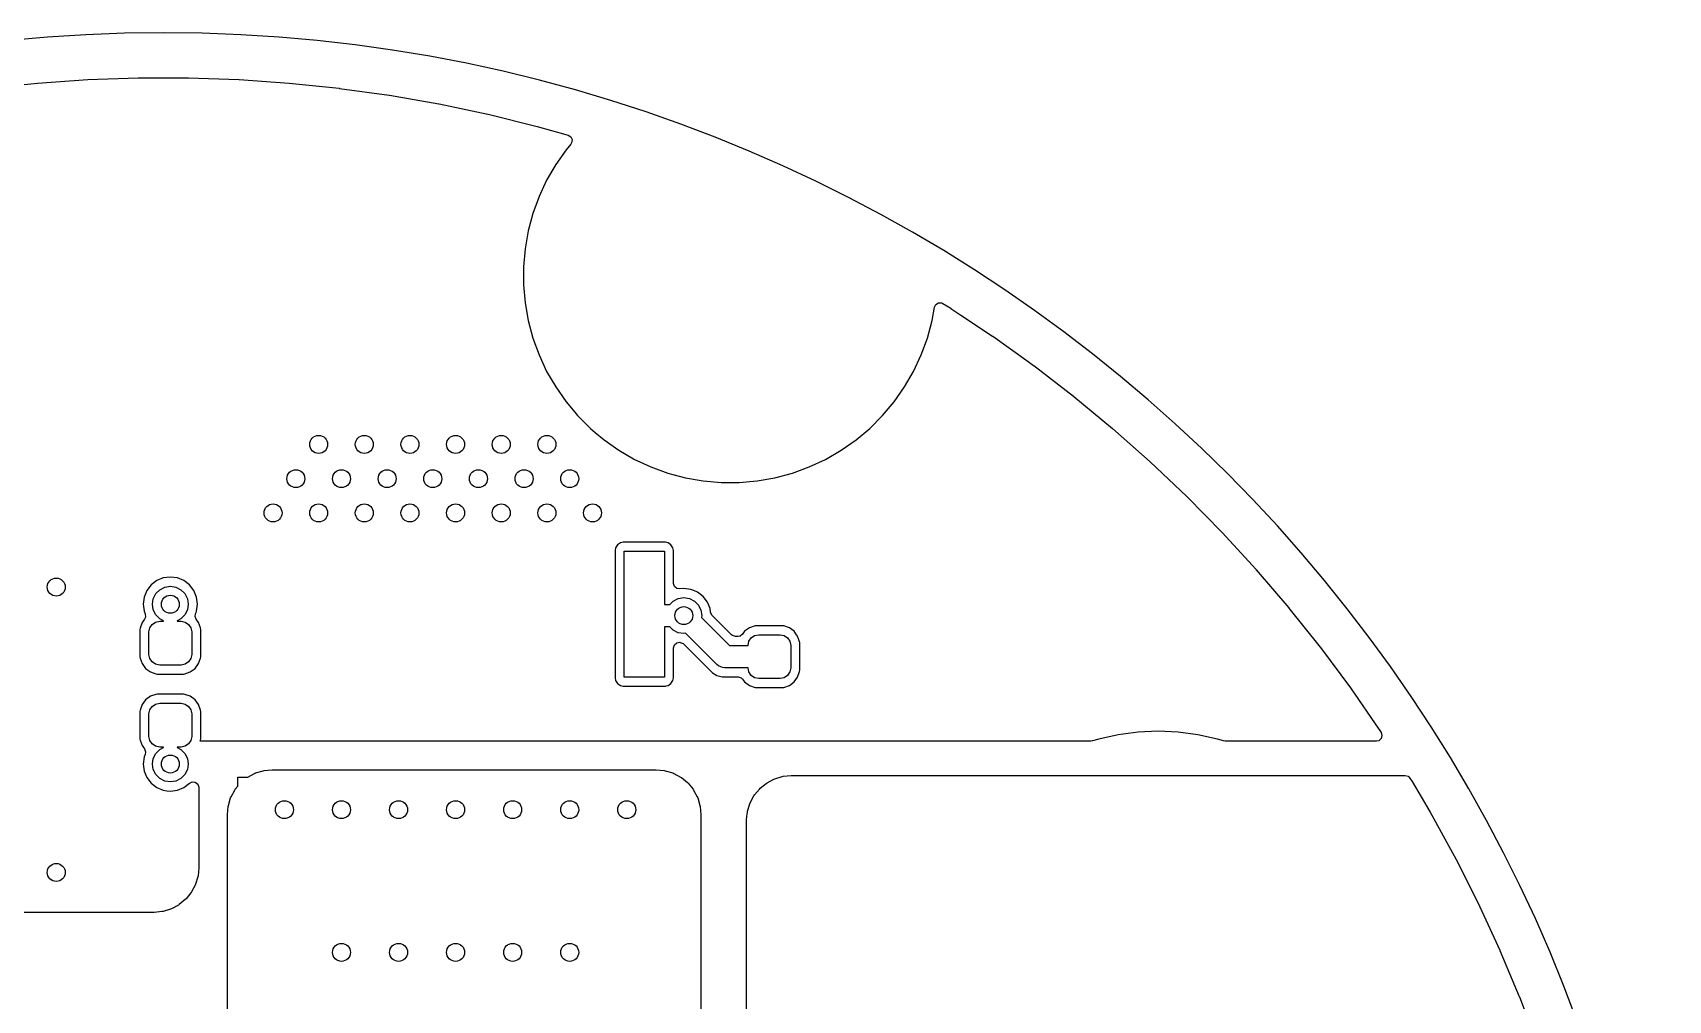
# Model space of a CAD drawing. Extents: x 116 to 183, y -128 to -37.6.
# Drawn here: x 146.54 to 182.95, y -59.11 to -37.57 of the extents above; entities that cross this region are included whole.
import ezdxf

# ---------------------------------------------------------------- set-up
doc = ezdxf.new("R2010")
doc.units = 0
doc.layers.add('BLACK', color=7, linetype='CONTINUOUS')

msp = doc.modelspace()

# ---------------------------------------------------------------- linework, layer by layer
at = {"layer": 'BLACK', "linetype": 'CONTINUOUS'}
for p, q in [((147.770408, -38.618288), (148.887397, -38.579711)), ((148.887397, -38.579711), (148.891677, -38.579638)), ((148.891677, -38.579638), (150.009327, -38.579638)), ((150.009327, -38.579638), (150.013606, -38.579711)), ((150.013606, -38.579711), (151.130592, -38.618288)), ((145.535187, -38.811539), (146.64692, -38.695984)), ((146.64692, -38.695984), (146.651152, -38.695618)), ((146.651152, -38.695618), (147.766196, -38.618506)), ((147.766196, -38.618506), (147.770408, -38.618288)), ((151.130592, -38.618288), (151.13481, -38.618506)), ((151.13481, -38.618506), (152.249846, -38.695618)), ((152.249846, -38.695618), (152.254088, -38.695985)), ((152.254088, -38.695985), (153.365809, -38.811538)), ((153.365809, -38.811538), (153.369954, -38.812041)), ((153.369954, -38.812041), (154.477074, -38.965905)), ((154.477074, -38.965905), (154.481207, -38.966553)), ((154.481207, -38.966553), (155.582286, -39.158526)), ((155.582286, -39.158526), (155.586459, -39.159328)), ((155.586459, -39.159328), (156.67625, -39.38835)), ((156.67625, -39.38835), (156.680213, -39.389183)), ((156.680213, -39.389183), (156.684387, -39.390135)), ((156.684387, -39.390135), (157.769581, -39.657611)), ((157.769581, -39.657611), (157.773686, -39.658698)), ((157.773686, -39.658698), (158.407922, -39.838458)), ((158.407922, -39.838458), (158.459965, -39.853209)), ((158.459965, -39.853209), (158.519096, -39.890429)), ((158.519096, -39.890429), (158.548718, -39.953708)), ((158.539426, -40.022957), (158.521142, -40.052215)), ((158.548718, -39.953708), (158.539426, -40.022957)), ((158.413945, -40.179969), (158.183525, -40.509041)), ((158.521142, -40.052215), (158.413945, -40.179969)), ((158.183516, -40.509056), (157.982662, -40.856945)), ((158.183525, -40.509041), (158.183516, -40.509056)), ((157.982654, -40.85696), (157.812887, -41.221028)), ((157.982662, -40.856945), (157.982654, -40.85696)), ((157.812887, -41.221028), (157.675481, -41.598545)), ((157.675481, -41.598545), (157.571513, -41.986563)), ((157.57151, -41.986576), (157.501752, -42.382189)), ((157.571513, -41.986563), (157.57151, -41.986576)), ((157.501752, -42.382189), (157.46674, -42.782383)), ((157.46674, -42.782383), (157.46674, -43.184116)), ((157.46674, -43.184116), (157.501752, -43.58431)), ((157.501752, -43.58431), (157.57151, -43.979923)), ((166.562969, -43.979929), (166.615451, -43.682289)), ((166.615451, -43.682289), (166.646478, -43.619687)), ((166.646478, -43.619687), (166.706425, -43.583796)), ((166.706425, -43.583796), (166.776259, -43.586013)), ((166.776259, -43.586013), (166.802623, -43.598259)), ((166.802623, -43.598259), (166.976305, -43.705311)), ((157.57151, -43.979923), (157.571513, -43.979936)), ((157.571513, -43.979936), (157.675481, -44.367954)), ((166.458995, -44.367965), (166.562969, -43.979929)), ((166.976305, -43.705311), (166.979898, -43.707612)), ((166.979898, -43.707612), (167.204209, -43.856792)), ((167.204209, -43.856792), (167.910564, -44.326563)), ((157.675481, -44.367954), (157.675484, -44.367964)), ((157.675484, -44.367964), (157.675485, -44.367965)), ((157.675485, -44.367965), (157.812883, -44.745462)), ((166.321597, -44.745462), (166.458995, -44.367965)), ((167.910564, -44.326563), (167.914047, -44.328967)), ((167.914047, -44.328967), (168.70179, -44.893027)), ((157.812883, -44.745462), (157.812886, -44.745469)), ((157.812886, -44.745469), (157.812887, -44.745471)), ((157.812887, -44.745471), (157.982654, -45.109539)), ((166.151821, -45.109548), (166.321597, -44.745462)), ((157.982654, -45.109539), (157.982662, -45.109554)), ((157.982662, -45.109554), (158.183516, -45.457443)), ((165.950959, -45.457452), (166.151821, -45.109548)), ((168.70179, -44.893027), (168.82277, -44.979654)), ((168.82277, -44.979654), (168.826207, -44.982206)), ((168.826207, -44.982206), (169.711909, -45.663856)), ((158.183516, -45.457443), (158.183525, -45.457458)), ((158.183525, -45.457458), (158.413945, -45.786531)), ((165.720539, -45.786525), (165.950959, -45.457452)), ((158.413945, -45.786531), (158.610902, -46.021255)), ((165.462316, -46.094264), (165.720539, -45.786525)), ((169.711909, -45.663856), (169.715256, -45.666525)), ((169.715256, -45.666525), (170.576921, -46.378354)), ((158.610902, -46.021255), (158.672164, -46.094264)), ((158.672164, -46.094264), (158.956226, -46.378326)), ((165.178254, -46.378326), (165.462316, -46.094264)), ((158.956226, -46.378326), (159.065595, -46.470097)), ((159.065595, -46.470097), (159.263958, -46.636544)), ((164.870515, -46.636549), (165.178254, -46.378326)), ((170.576921, -46.378354), (170.580173, -46.381137)), ((170.580173, -46.381137), (171.416716, -47.122251)), ((159.263958, -46.636544), (159.263964, -46.636548)), ((159.263964, -46.636548), (159.263965, -46.636549)), ((159.263965, -46.636549), (159.593038, -46.866969)), ((159.593038, -46.866969), (159.919098, -47.055219)), ((164.193538, -47.067831), (164.541442, -46.866969)), ((164.541442, -46.866969), (164.870515, -46.636549)), ((159.919098, -47.055219), (159.940935, -47.067827)), ((159.940935, -47.067827), (159.94095, -47.067835)), ((159.94095, -47.067835), (160.057646, -47.122251)), ((160.057646, -47.122251), (160.305028, -47.237607)), ((160.305028, -47.237607), (160.682525, -47.375005)), ((163.451955, -47.375005), (163.829452, -47.237607)), ((163.829452, -47.237607), (164.193538, -47.067831)), ((171.416716, -47.122251), (171.419871, -47.125144)), ((171.419871, -47.125144), (172.230376, -47.894727)), ((160.682525, -47.375005), (160.682531, -47.375006)), ((160.682531, -47.375006), (160.682535, -47.375008)), ((160.682535, -47.375008), (160.788203, -47.403321)), ((160.788203, -47.403321), (161.070561, -47.478979)), ((161.070561, -47.478979), (161.466182, -47.548738)), ((161.466182, -47.548738), (161.866376, -47.583749)), ((161.866376, -47.583749), (161.866377, -47.58375)), ((161.866377, -47.58375), (161.866378, -47.58375)), ((161.866378, -47.58375), (162.268103, -47.58375)), ((162.268103, -47.583749), (162.668298, -47.548738)), ((162.268103, -47.58375), (162.268103, -47.583749)), ((162.668298, -47.548738), (163.063919, -47.478979)), ((163.063919, -47.478979), (163.451955, -47.375005)), ((172.230376, -47.894727), (172.233429, -47.897728)), ((172.233429, -47.897728), (173.016872, -48.694812)), ((173.016872, -48.694812), (173.019819, -48.697916)), ((173.019819, -48.697916), (173.775272, -49.521555)), ((159.517131, -49.03527), (159.5055, -49.093747)), ((159.5055, -49.093747), (159.5055, -51.933252)), ((159.517132, -49.035269), (159.517131, -49.03527)), ((159.561447, -48.968947), (159.517132, -49.035269)), ((159.627769, -48.924632), (159.561447, -48.968947)), ((159.62777, -48.924631), (159.627769, -48.924632)), ((159.686247, -48.913), (159.62777, -48.924631)), ((159.686252, -48.913), (159.686247, -48.913)), ((160.625748, -48.913), (159.686252, -48.913)), ((159.706, -51.9135), (159.706, -49.1135)), ((159.706, -49.1135), (160.606, -49.1135)), ((160.606, -49.1135), (160.606, -50.296)), ((160.625752, -48.913), (160.625748, -48.913)), ((160.684229, -48.924631), (160.625752, -48.913)), ((160.68423, -48.924632), (160.684229, -48.924631)), ((160.750552, -48.968947), (160.68423, -48.924632)), ((160.794867, -49.035269), (160.750552, -48.968947)), ((160.794868, -49.03527), (160.794867, -49.035269)), ((160.806499, -49.093747), (160.794868, -49.03527)), ((160.8065, -49.093749), (160.806499, -49.093747)), ((160.8065, -49.829137), (160.8065, -49.093749)), ((149.177718, -49.863718), (149.081463, -49.98916)), ((149.30316, -49.767463), (149.177718, -49.863718)), ((149.449237, -49.706956), (149.30316, -49.767463)), ((149.449239, -49.706955), (149.449237, -49.706956)), ((149.605999, -49.686318), (149.449239, -49.706955)), ((149.606001, -49.686318), (149.605999, -49.686318)), ((149.76276, -49.706955), (149.606001, -49.686318)), ((149.762762, -49.706956), (149.76276, -49.706955)), ((149.908841, -49.767464), (149.762762, -49.706956)), ((150.034282, -49.863718), (149.908841, -49.767464)), ((150.130536, -49.989159), (150.034282, -49.863718)), ((160.825394, -49.89493), (160.8065, -49.829137)), ((173.775272, -49.521555), (173.778111, -49.524759)), ((173.778111, -49.524759), (174.504705, -50.374006)), ((149.020955, -50.135239), (149.000318, -50.291998)), ((149.020956, -50.135237), (149.020955, -50.135239)), ((149.081463, -49.98916), (149.020956, -50.135237)), ((149.206, -50.292), (149.225577, -50.168393)), ((149.225577, -50.168393), (149.282393, -50.056886)), ((149.282393, -50.056886), (149.370886, -49.968393)), ((149.370886, -49.968393), (149.482393, -49.911577)), ((149.482393, -49.911577), (149.606, -49.892)), ((149.606, -49.892), (149.729607, -49.911577)), ((149.729607, -49.911577), (149.841114, -49.968393)), ((149.841114, -49.968393), (149.929607, -50.056886)), ((149.929607, -50.056886), (149.986423, -50.168393)), ((149.986423, -50.168393), (150.006, -50.292)), ((150.191044, -50.135238), (150.130536, -49.989159)), ((150.211682, -50.292), (150.191044, -50.135238)), ((160.727279, -50.296), (160.800886, -50.222393)), ((160.800886, -50.222393), (160.912393, -50.165577)), ((160.87765, -49.94131), (160.825394, -49.89493)), ((160.946685, -49.952076), (160.87765, -49.94131)), ((160.912393, -50.165577), (161.036, -50.146)), ((161.035999, -49.940318), (160.946685, -49.952076)), ((161.036001, -49.940318), (161.035999, -49.940318)), ((161.036, -50.146), (161.159607, -50.165577)), ((161.19276, -49.960955), (161.036001, -49.940318)), ((161.159607, -50.165577), (161.271114, -50.222393)), ((161.192762, -49.960956), (161.19276, -49.960955)), ((161.260852, -49.98916), (161.192762, -49.960956)), ((161.338841, -50.021464), (161.260852, -49.98916)), ((161.271114, -50.222393), (161.359607, -50.310886)), ((161.464282, -50.117718), (161.338841, -50.021464)), ((161.560536, -50.243159), (161.464282, -50.117718)), ((149.000318, -50.291998), (149.000318, -50.292001)), ((149.000318, -50.292001), (149.020955, -50.44876)), ((149.020955, -50.44876), (149.020957, -50.448765)), ((149.020957, -50.448765), (149.045099, -50.50705)), ((149.052568, -50.57652), (149.030309, -50.628134)), ((149.045099, -50.50705), (149.052568, -50.57652)), ((149.225577, -50.415607), (149.206, -50.292)), ((149.282393, -50.527114), (149.225577, -50.415607)), ((149.370886, -50.615607), (149.282393, -50.527114)), ((149.929607, -50.527114), (149.841114, -50.615607)), ((149.986423, -50.415607), (149.929607, -50.527114)), ((150.006, -50.292), (149.986423, -50.415607)), ((150.15772, -50.562506), (150.1669, -50.507049)), ((150.18169, -50.628135), (150.15772, -50.562506)), ((150.1669, -50.507049), (150.178827, -50.478255)), ((150.178827, -50.478255), (150.191044, -50.448762)), ((150.191044, -50.448762), (150.211682, -50.292)), ((160.606, -50.296), (160.727279, -50.296)), ((161.359607, -50.310886), (161.416423, -50.422393)), ((161.416423, -50.422393), (161.436, -50.546)), ((161.436, -50.546), (161.429649, -50.586095)), ((161.429649, -50.586095), (162.052054, -51.2085)), ((161.621044, -50.389238), (161.560536, -50.243159)), ((161.631425, -50.468097), (161.621044, -50.389238)), ((161.633196, -50.478255), (161.631425, -50.468097)), ((161.666681, -50.539578), (161.633196, -50.478255)), ((162.098784, -50.971681), (161.666681, -50.539578)), ((174.504705, -50.374006), (174.507431, -50.377306)), ((174.507431, -50.377306), (175.204272, -51.251117)), ((148.933274, -50.82515), (148.9305, -50.854739)), ((148.9305, -50.854739), (148.9305, -51.46026)), ((148.976884, -50.700523), (148.933274, -50.82515)), ((149.030309, -50.628134), (148.976884, -50.700523)), ((149.131, -50.9075), (149.149079, -50.816613)), ((149.131, -51.4075), (149.131, -50.9075)), ((149.149079, -50.816613), (149.200562, -50.739562)), ((149.200562, -50.739562), (149.277613, -50.688079)), ((149.277613, -50.688079), (149.3685, -50.67)), ((149.3685, -50.67), (149.456, -50.67)), ((149.456, -50.658975), (149.370886, -50.615607)), ((149.456, -50.67), (149.456, -50.658975)), ((149.841114, -50.615607), (149.756, -50.658975)), ((149.756, -50.658975), (149.756, -50.67)), ((149.756, -50.67), (149.8435, -50.67)), ((149.8435, -50.67), (149.934387, -50.688079)), ((149.934387, -50.688079), (150.011438, -50.739562)), ((150.011438, -50.739562), (150.062921, -50.816613)), ((150.062921, -50.816613), (150.081, -50.9075)), ((150.081, -50.9075), (150.081, -51.4075)), ((150.235116, -50.700525), (150.18169, -50.628135)), ((150.275832, -50.816884), (150.235116, -50.700525)), ((150.278725, -50.825151), (150.275832, -50.816884)), ((150.2815, -50.854744), (150.278725, -50.825151)), ((150.2815, -51.460256), (150.2815, -50.854744)), ((160.727279, -50.796), (160.606, -50.796)), ((160.606, -50.796), (160.606, -51.9135)), ((160.800886, -50.869607), (160.727279, -50.796)), ((160.912393, -50.926423), (160.800886, -50.869607)), ((161.036, -50.946), (160.912393, -50.926423)), ((161.076095, -50.939649), (161.036, -50.946)), ((161.771723, -51.635277), (161.076095, -50.939649)), ((162.344277, -50.957633), (162.28863, -50.999884)), ((162.390288, -50.895289), (162.344277, -50.957633)), ((162.390289, -50.895288), (162.390288, -50.895289)), ((162.496523, -50.816884), (162.390289, -50.895288)), ((162.62115, -50.773274), (162.496523, -50.816884)), ((162.612613, -50.989079), (162.7035, -50.971)), ((162.65074, -50.7705), (162.62115, -50.773274)), ((162.650744, -50.7705), (162.65074, -50.7705)), ((163.231256, -50.7705), (162.650744, -50.7705)), ((162.7035, -50.971), (163.1785, -50.971)), ((163.1785, -50.971), (163.269387, -50.989079)), ((163.23126, -50.7705), (163.231256, -50.7705)), ((163.260849, -50.773274), (163.23126, -50.7705)), ((163.385476, -50.816884), (163.260848, -50.773274)), ((163.260848, -50.773274), (163.260849, -50.773274)), ((163.49171, -50.895288), (163.385476, -50.816884)), ((163.491711, -50.895289), (163.49171, -50.895288)), ((163.54809, -50.971681), (163.491711, -50.895289)), ((160.8065, -51.262862), (160.826185, -51.195823)), ((160.8065, -51.93325), (160.8065, -51.262862)), ((160.826185, -51.195823), (160.878989, -51.150068)), ((160.878989, -51.150068), (160.946677, -51.139922)), ((160.946677, -51.139922), (160.958082, -51.141423)), ((160.958082, -51.141423), (161.021975, -51.169686)), ((161.021975, -51.169686), (161.029578, -51.176681)), ((161.029578, -51.176681), (161.671886, -51.818989)), ((162.052054, -51.2085), (162.466, -51.2085)), ((162.119426, -50.988315), (162.098784, -50.971681)), ((162.186465, -51.008), (162.119426, -50.988315)), ((162.244507, -51.008), (162.186465, -51.008)), ((162.28863, -50.999884), (162.244507, -51.008)), ((162.466, -51.2085), (162.484079, -51.117613)), ((162.484079, -51.117613), (162.535562, -51.040562)), ((162.535562, -51.040562), (162.612613, -50.989079)), ((163.269387, -50.989079), (163.346438, -51.040562)), ((163.346438, -51.040562), (163.397921, -51.117613)), ((163.397921, -51.117613), (163.416, -51.2085)), ((163.416, -51.2085), (163.416, -51.7085)), ((163.570116, -51.001525), (163.54809, -50.971681)), ((163.590251, -51.059067), (163.570116, -51.001525)), ((163.613725, -51.12615), (163.590251, -51.059067)), ((163.615672, -51.146918), (163.613725, -51.12615)), ((163.6165, -51.155744), (163.615672, -51.146918)), ((163.6165, -51.761256), (163.6165, -51.155744)), ((175.204272, -51.251117), (175.206883, -51.25451)), ((175.206883, -51.25451), (175.87314, -52.151841)), ((148.9305, -51.46026), (148.933274, -51.489849)), ((148.933274, -51.489849), (148.976884, -51.614476)), ((148.976884, -51.614476), (149.055288, -51.72071)), ((149.149079, -51.498387), (149.131, -51.4075)), ((149.200562, -51.575438), (149.149079, -51.498387)), ((149.277613, -51.626921), (149.200562, -51.575438)), ((149.3685, -51.645), (149.277613, -51.626921)), ((149.8435, -51.645), (149.3685, -51.645)), ((149.934387, -51.626921), (149.8435, -51.645)), ((150.011438, -51.575438), (149.934387, -51.626921)), ((150.062921, -51.498387), (150.011438, -51.575438)), ((150.081, -51.4075), (150.062921, -51.498387)), ((150.156711, -51.720711), (150.235116, -51.614475)), ((150.235116, -51.614475), (150.278725, -51.489849)), ((150.278725, -51.489849), (150.2815, -51.460256)), ((161.809608, -51.666368), (161.771723, -51.635277)), ((161.862399, -51.688234), (161.809608, -51.666368)), ((161.899727, -51.703696), (161.862399, -51.688234)), ((149.055288, -51.72071), (149.055289, -51.720711)), ((149.055289, -51.720711), (149.161523, -51.799115)), ((149.161523, -51.799115), (149.161524, -51.799115)), ((149.161524, -51.799115), (149.161525, -51.799116)), ((149.161525, -51.799116), (149.286151, -51.842725)), ((149.286151, -51.842725), (149.28615, -51.842725)), ((149.28615, -51.842725), (149.31574, -51.8455)), ((149.31574, -51.8455), (149.315744, -51.8455)), ((149.315744, -51.8455), (149.89626, -51.8455)), ((149.89626, -51.8455), (149.925849, -51.842725)), ((149.925849, -51.842725), (150.050475, -51.799116)), ((150.050475, -51.799116), (150.156711, -51.720711)), ((159.5055, -51.933252), (159.517131, -51.991729)), ((159.517131, -51.991729), (159.517132, -51.99173)), ((159.517132, -51.99173), (159.561447, -52.058052)), ((159.561447, -52.058052), (159.627769, -52.102367)), ((160.606, -51.9135), (159.706, -51.9135)), ((160.684231, -52.102367), (160.750552, -52.058052)), ((160.750552, -52.058052), (160.794867, -51.991731)), ((160.794867, -51.991731), (160.794867, -51.991729)), ((160.794867, -51.991729), (160.794868, -51.991729)), ((160.794868, -51.991729), (160.806499, -51.933252)), ((160.806499, -51.933252), (160.8065, -51.93325)), ((161.671886, -51.818989), (161.774613, -51.878299)), ((161.774613, -51.878299), (161.798821, -51.884784)), ((161.798821, -51.884784), (161.798824, -51.884786)), ((161.798824, -51.884786), (161.798825, -51.884786)), ((161.798825, -51.884786), (161.828947, -51.892857)), ((161.828947, -51.892857), (161.889191, -51.909)), ((161.889191, -51.909), (162.244507, -51.909)), ((161.9485, -51.7085), (161.899727, -51.703696)), ((162.466, -51.7085), (161.9485, -51.7085)), ((162.244507, -51.909), (162.311546, -51.928685)), ((162.311546, -51.928685), (162.344277, -51.959367)), ((162.344277, -51.959367), (162.390288, -52.02171)), ((162.390288, -52.02171), (162.390289, -52.021711)), ((162.390289, -52.021711), (162.496523, -52.100115)), ((162.484079, -51.799387), (162.466, -51.7085)), ((162.535562, -51.876438), (162.484079, -51.799387)), ((162.612613, -51.927921), (162.535562, -51.876438)), ((162.7035, -51.946), (162.612613, -51.927921)), ((163.1785, -51.946), (162.7035, -51.946)), ((163.269387, -51.927921), (163.1785, -51.946)), ((163.346438, -51.876438), (163.269387, -51.927921)), ((163.397921, -51.799387), (163.346438, -51.876438)), ((163.385475, -52.100116), (163.491711, -52.021711)), ((163.416, -51.7085), (163.397921, -51.799387)), ((163.491711, -52.021711), (163.570116, -51.915475)), ((163.570116, -51.915475), (163.613725, -51.790849)), ((163.613725, -51.790849), (163.6165, -51.761256)), ((149.055288, -52.419289), (148.976884, -52.525523)), ((149.055289, -52.419288), (149.055288, -52.419289)), ((149.161523, -52.340884), (149.055289, -52.419288)), ((149.28615, -52.297274), (149.161523, -52.340884)), ((149.31574, -52.2945), (149.28615, -52.297274)), ((149.315744, -52.2945), (149.31574, -52.2945)), ((149.896256, -52.2945), (149.315744, -52.2945)), ((149.89626, -52.2945), (149.896256, -52.2945)), ((149.925849, -52.297274), (149.89626, -52.2945)), ((150.050476, -52.340884), (149.925848, -52.297274)), ((149.925848, -52.297274), (149.925849, -52.297274)), ((150.15671, -52.419288), (150.050476, -52.340884)), ((150.156711, -52.419289), (150.15671, -52.419288)), ((150.235115, -52.525523), (150.156711, -52.419289)), ((159.627769, -52.102367), (159.62777, -52.102368)), ((159.62777, -52.102368), (159.686247, -52.113999)), ((159.686247, -52.113999), (159.68625, -52.114)), ((159.68625, -52.114), (159.686252, -52.114)), ((159.686252, -52.114), (160.62575, -52.114)), ((160.62575, -52.114), (160.625751, -52.113999)), ((160.625751, -52.113999), (160.640568, -52.111052)), ((160.640568, -52.111052), (160.684229, -52.102368)), ((160.684229, -52.102368), (160.684229, -52.102367)), ((160.684229, -52.102367), (160.684231, -52.102367)), ((162.496523, -52.100115), (162.496524, -52.100115)), ((162.496524, -52.100115), (162.496525, -52.100116)), ((162.496525, -52.100116), (162.621151, -52.143725)), ((162.621151, -52.143725), (162.62115, -52.143725)), ((162.62115, -52.143725), (162.65074, -52.1465)), ((162.65074, -52.1465), (162.650744, -52.1465)), ((162.650744, -52.1465), (163.23126, -52.1465)), ((163.23126, -52.1465), (163.260849, -52.143725)), ((163.260849, -52.143725), (163.385475, -52.100116)), ((175.87314, -52.151841), (175.875632, -52.155321)), ((175.875632, -52.155321), (176.510532, -53.075133)), ((148.933274, -52.65015), (148.9305, -52.679739)), ((148.9305, -52.679739), (148.9305, -53.28526)), ((148.976884, -52.525523), (148.933274, -52.65015)), ((149.131, -52.7325), (149.149079, -52.641613)), ((149.131, -53.2325), (149.131, -52.7325)), ((149.149079, -52.641613), (149.200562, -52.564562)), ((149.200562, -52.564562), (149.277613, -52.513079)), ((149.277613, -52.513079), (149.3685, -52.495)), ((149.3685, -52.495), (149.8435, -52.495)), ((149.8435, -52.495), (149.934387, -52.513079)), ((149.934387, -52.513079), (150.011438, -52.564562)), ((150.011438, -52.564562), (150.062921, -52.641613)), ((150.062921, -52.641613), (150.081, -52.7325)), ((150.081, -52.7325), (150.081, -53.2325)), ((150.278725, -52.65015), (150.235115, -52.525523)), ((150.2815, -52.679739), (150.278725, -52.65015)), ((150.2815, -53.28526), (150.2815, -52.679739)), ((171.14728, -53.137317), (170.705716, -53.195451)), ((171.59224, -53.117891), (171.14728, -53.137317)), ((172.037199, -53.137317), (171.59224, -53.117891)), ((172.478763, -53.195451), (172.037199, -53.137317)), ((176.510532, -53.075133), (176.512902, -53.078697)), ((176.512902, -53.078697), (176.558007, -53.149124)), ((176.558007, -53.149124), (176.577587, -53.216194)), ((148.9305, -53.28526), (148.933274, -53.314849)), ((148.933274, -53.314849), (148.976883, -53.439474)), ((148.976883, -53.439474), (149.030309, -53.511864)), ((149.030309, -53.511864), (149.054279, -53.577493)), ((149.149079, -53.323387), (149.131, -53.2325)), ((149.200562, -53.400438), (149.149079, -53.323387)), ((149.277613, -53.451921), (149.200562, -53.400438)), ((149.3685, -53.47), (149.277613, -53.451921)), ((149.456, -53.47), (149.3685, -53.47)), ((149.370886, -53.524393), (149.456, -53.481024)), ((149.456, -53.481024), (149.456, -53.47)), ((149.8435, -53.47), (149.756, -53.47)), ((149.756, -53.47), (149.756, -53.481024)), ((149.756, -53.481024), (149.841114, -53.524393)), ((149.934387, -53.451921), (149.8435, -53.47)), ((150.011438, -53.400438), (149.934387, -53.451921)), ((150.062921, -53.323387), (150.011438, -53.400438)), ((150.081, -53.2325), (150.062921, -53.323387)), ((150.269924, -53.34), (150.278725, -53.314849)), ((170.099084, -53.34), (150.269924, -53.34)), ((150.278725, -53.314849), (150.2815, -53.28526)), ((170.136372, -53.334261), (170.099084, -53.34)), ((170.27087, -53.291853), (170.136372, -53.334261)), ((170.705707, -53.195452), (170.27087, -53.291853)), ((170.705716, -53.195451), (170.705707, -53.195452)), ((172.478772, -53.195452), (172.478763, -53.195451)), ((172.913609, -53.291853), (172.478772, -53.195452)), ((173.048108, -53.334261), (172.913609, -53.291853)), ((173.085396, -53.34), (173.048108, -53.334261)), ((176.453587, -53.34), (173.085396, -53.34)), ((176.504922, -53.328875), (176.453587, -53.34)), ((176.557797, -53.283203), (176.504922, -53.328875)), ((176.577587, -53.216194), (176.557797, -53.283203)), ((149.020955, -53.691239), (149.000318, -53.847998)), ((149.000318, -53.847998), (149.000318, -53.848001)), ((149.000318, -53.848001), (149.020955, -54.00476)), ((149.020956, -53.691238), (149.020955, -53.691239)), ((149.0451, -53.632948), (149.020956, -53.691238)), ((149.054279, -53.577493), (149.0451, -53.632948)), ((149.206, -53.848), (149.225577, -53.724393)), ((149.225577, -53.971607), (149.206, -53.848)), ((149.225577, -53.724393), (149.282393, -53.612886)), ((149.282393, -53.612886), (149.370886, -53.524393)), ((149.841114, -53.524393), (149.929607, -53.612886)), ((149.929607, -53.612886), (149.986423, -53.724393)), ((149.986423, -53.724393), (150.006, -53.848)), ((150.006, -53.848), (149.986423, -53.971607)), ((149.020955, -54.00476), (149.020956, -54.004762)), ((149.020956, -54.004762), (149.081464, -54.150841)), ((149.081464, -54.150841), (149.177718, -54.276282)), ((149.282393, -54.083114), (149.225577, -53.971607)), ((149.370886, -54.171607), (149.282393, -54.083114)), ((149.482393, -54.228423), (149.370886, -54.171607)), ((149.606, -54.248), (149.482393, -54.228423)), ((149.729607, -54.228423), (149.606, -54.248)), ((149.841114, -54.171607), (149.729607, -54.228423)), ((149.929607, -54.083114), (149.841114, -54.171607)), ((149.986423, -53.971607), (149.929607, -54.083114)), ((150.042719, -54.273927), (150.090642, -54.24776)), ((150.090642, -54.24776), (150.160334, -54.252744)), ((151.106, -54.344527), (151.106, -54.1385)), ((151.106, -54.1385), (151.33011, -54.1385)), ((151.33011, -54.1385), (151.331195, -54.137775)), ((151.331195, -54.137775), (151.482549, -54.056875)), ((151.482549, -54.056875), (151.504994, -54.047577)), ((151.504994, -54.047577), (151.669232, -53.997757)), ((151.669232, -53.997757), (151.693056, -53.993018)), ((151.693056, -53.993018), (151.869939, -53.975597)), ((151.869939, -53.975597), (151.882093, -53.975)), ((151.882093, -53.975), (160.410907, -53.975)), ((160.410907, -53.975), (160.423061, -53.975597)), ((160.423061, -53.975597), (160.599941, -53.993018)), ((160.599941, -53.993018), (160.623769, -53.997757)), ((160.623769, -53.997757), (160.788001, -54.047576)), ((160.788001, -54.047576), (160.810453, -54.056877)), ((160.810453, -54.056877), (160.961798, -54.137772)), ((160.961798, -54.137772), (160.98201, -54.151277)), ((160.98201, -54.151277), (161.114666, -54.260145)), ((162.888195, -54.264775), (163.039549, -54.183875)), ((163.039549, -54.183875), (163.061994, -54.174577)), ((163.061994, -54.174577), (163.226232, -54.124757)), ((163.226232, -54.124757), (163.250056, -54.120018)), ((163.250056, -54.120018), (163.426939, -54.102597)), ((163.426939, -54.102597), (163.439093, -54.102)), ((163.439093, -54.102), (177.093801, -54.102)), ((177.093801, -54.102), (177.16084, -54.121685)), ((177.16084, -54.121685), (177.200468, -54.162768)), ((177.200468, -54.162768), (177.246026, -54.239621)), ((177.246026, -54.239621), (177.648793, -54.919056)), ((149.177718, -54.276282), (149.303159, -54.372536)), ((149.303159, -54.372536), (149.449238, -54.433044)), ((149.449238, -54.433044), (149.527619, -54.443363)), ((149.527619, -54.443363), (149.605999, -54.453682)), ((149.605999, -54.453682), (149.606, -54.453682)), ((149.606, -54.453682), (149.606001, -54.453682)), ((149.606001, -54.453682), (149.658254, -54.446802)), ((149.658254, -54.446802), (149.762762, -54.433044)), ((149.762762, -54.433044), (149.908841, -54.372536)), ((149.908841, -54.372536), (150.034282, -54.276282)), ((150.034282, -54.276282), (150.034284, -54.276279)), ((150.034284, -54.276279), (150.040729, -54.271334)), ((150.040729, -54.271334), (150.042719, -54.273927)), ((150.160334, -54.252744), (150.216267, -54.294616)), ((150.216267, -54.294616), (150.240684, -54.36008)), ((150.240684, -54.36008), (150.241, -54.368926)), ((150.241, -54.368926), (150.241, -56.143907)), ((150.898757, -54.768232), (150.948577, -54.603994)), ((150.948577, -54.603994), (150.957875, -54.581549)), ((150.957875, -54.581549), (151.038775, -54.430195)), ((151.038775, -54.430195), (151.052272, -54.409995)), ((151.052272, -54.409995), (151.106, -54.344527)), ((161.114666, -54.260145), (161.131854, -54.277333)), ((161.131854, -54.277333), (161.240722, -54.409989)), ((161.240722, -54.409989), (161.254227, -54.430201)), ((161.254227, -54.430201), (161.335121, -54.581543)), ((161.335121, -54.581543), (161.344424, -54.604001)), ((161.344424, -54.604001), (161.39424, -54.768224)), ((162.514875, -54.708549), (162.595775, -54.557195)), ((162.595775, -54.557195), (162.609272, -54.536995)), ((162.609272, -54.536995), (162.718149, -54.404328)), ((162.718149, -54.404328), (162.735328, -54.387149)), ((162.735328, -54.387149), (162.867995, -54.278272)), ((162.867995, -54.278272), (162.888195, -54.264775)), ((150.876, -54.981092), (150.876597, -54.968938)), ((150.876597, -54.968938), (150.894018, -54.792056)), ((150.894018, -54.792056), (150.898757, -54.768232)), ((161.39424, -54.768224), (161.398982, -54.792065)), ((161.398982, -54.792065), (161.416403, -54.968938)), ((161.416403, -54.968938), (161.417, -54.981092)), ((162.442014, -55.010479), (162.451018, -54.919056)), ((162.451018, -54.919056), (162.455757, -54.895232)), ((162.455757, -54.895232), (162.505577, -54.730994)), ((162.505577, -54.730994), (162.514875, -54.708549)), ((177.648793, -54.919056), (177.687839, -54.984922)), ((150.876, -62.738), (150.876, -54.981092)), ((161.417, -54.981092), (161.417, -61.477907)), ((162.433, -55.108092), (162.433597, -55.095938)), ((162.433, -61.477907), (162.433, -55.108092)), ((162.433597, -55.095938), (162.442014, -55.010479)), ((177.687839, -54.984922), (177.689958, -54.988642)), ((177.689958, -54.988642), (178.226354, -55.96915)), ((178.226354, -55.96915), (178.228343, -55.97294)), ((178.228343, -55.97294), (178.730583, -56.971388)), ((150.21824, -56.356775), (150.168424, -56.520998)), ((150.222982, -56.332934), (150.21824, -56.356775)), ((150.240403, -56.156061), (150.222982, -56.332934)), ((150.241, -56.143907), (150.240403, -56.156061)), ((150.064722, -56.71501), (149.955854, -56.847666)), ((150.078227, -56.694798), (150.064722, -56.71501)), ((150.159121, -56.543456), (150.078227, -56.694798)), ((150.168424, -56.520998), (150.159121, -56.543456)), ((149.234907, -57.15), (138.547093, -57.15)), ((149.247061, -57.149403), (149.234907, -57.15)), ((149.423934, -57.131982), (149.247061, -57.149403)), ((149.447775, -57.12724), (149.423934, -57.131982)), ((149.611998, -57.077424), (149.447775, -57.12724)), ((149.634456, -57.068121), (149.611998, -57.077424)), ((149.785798, -56.987227), (149.634456, -57.068121)), ((149.80601, -56.973722), (149.785798, -56.987227)), ((149.938666, -56.864854), (149.80601, -56.973722)), ((149.955854, -56.847666), (149.938666, -56.864854)), ((178.730583, -56.971388), (178.732435, -56.975234)), ((178.732435, -56.975234), (178.754756, -57.023708)), ((178.754756, -57.023708), (179.199907, -57.990413)), ((179.199907, -57.990413), (179.20163, -57.994331)), ((179.20163, -57.994331), (179.633786, -59.025046)), ((179.633786, -59.025046), (179.635373, -59.029022)), ((179.635373, -59.029022), (180.031692, -60.074028))]:
    msp.add_line(p, q, dxfattribs=at)
at = {"layer": 'BLACK'}
for centre in [(152.908, -46.736), (153.924, -46.736), (154.94, -46.736), (155.956, -46.736), (156.972, -46.736), (157.988, -46.736), (152.4, -47.498), (153.416, -47.498), (154.432, -47.498), (155.448, -47.498), (156.464, -47.498), (157.48, -47.498), (158.496, -47.498), (151.892, -48.26), (152.908, -48.26), (153.924, -48.26), (154.94, -48.26), (155.956, -48.26), (156.972, -48.26), (157.988, -48.26), (159.004, -48.26), (147.066, -49.911), (149.606, -50.292), (161.036, -50.546), (149.606, -53.848), (152.146, -54.864), (153.416, -54.864), (154.686, -54.864), (155.956, -54.864), (157.226, -54.864), (158.496, -54.864), (159.766, -54.864), (147.066, -56.261), (153.416, -58.039), (154.686, -58.039), (155.956, -58.039), (157.226, -58.039), (158.496, -58.039)]:
    msp.add_circle(centre, 0.2, dxfattribs=at)
msp.add_arc((149.450502, -71.074296), 33.5, 0, 180, dxfattribs=at)

doc.saveas('drawing.dxf')
